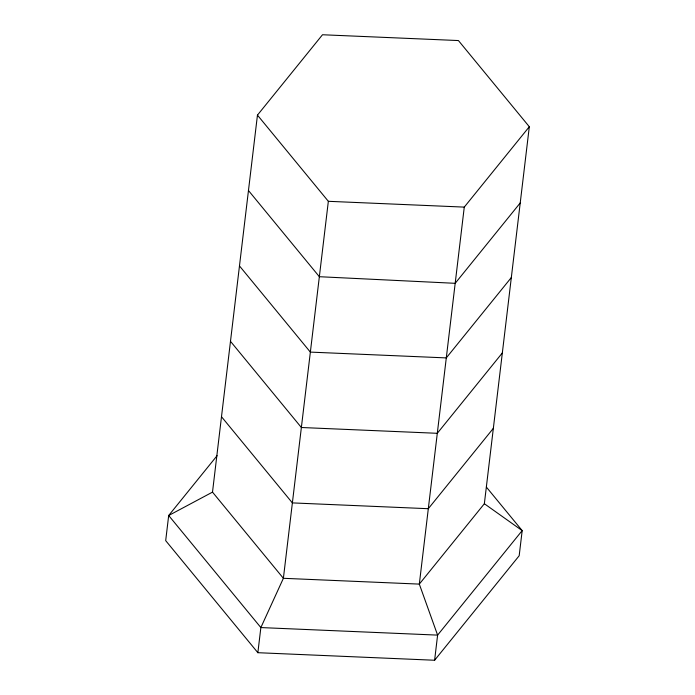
<?xml version="1.0" encoding="UTF-8"?>
<svg xmlns="http://www.w3.org/2000/svg" width="695" height="695" viewBox="0 0 695 695"><rect width="100%" height="100%" fill="white"/><g stroke="black" fill="none" stroke-linecap="round" stroke-linejoin="round"><path stroke-width="1.04" d="M212.505 492.121L257.454 115.127L322.497 34.75L458.422 40.553L529.312 126.733L484.354 503.727L419.32 584.104L283.386 578.301L212.505 492.121L168.685 515.508L165.688 540.641L257.862 652.701L434.61 660.25L519.182 555.739L522.18 530.606L486.404 487.117M257.862 652.701L260.86 627.568L283.386 578.301L328.344 201.307L257.454 115.127M529.312 126.733L464.269 207.11L419.32 584.104L437.607 635.117L434.61 660.25M217.109 455.668L168.685 515.508L260.86 627.568L437.607 635.117L522.18 530.606L484.354 503.727M520.225 202.94L455.182 283.317L319.353 276.706L248.463 190.526M511.329 277.531L446.286 357.908L310.361 352.104L239.471 265.924M502.337 352.93L437.294 433.306L301.369 427.503L230.479 341.323M493.346 428.329L428.302 508.705L292.378 502.902L221.488 416.722M328.344 201.307L464.269 207.11"/></g></svg>
